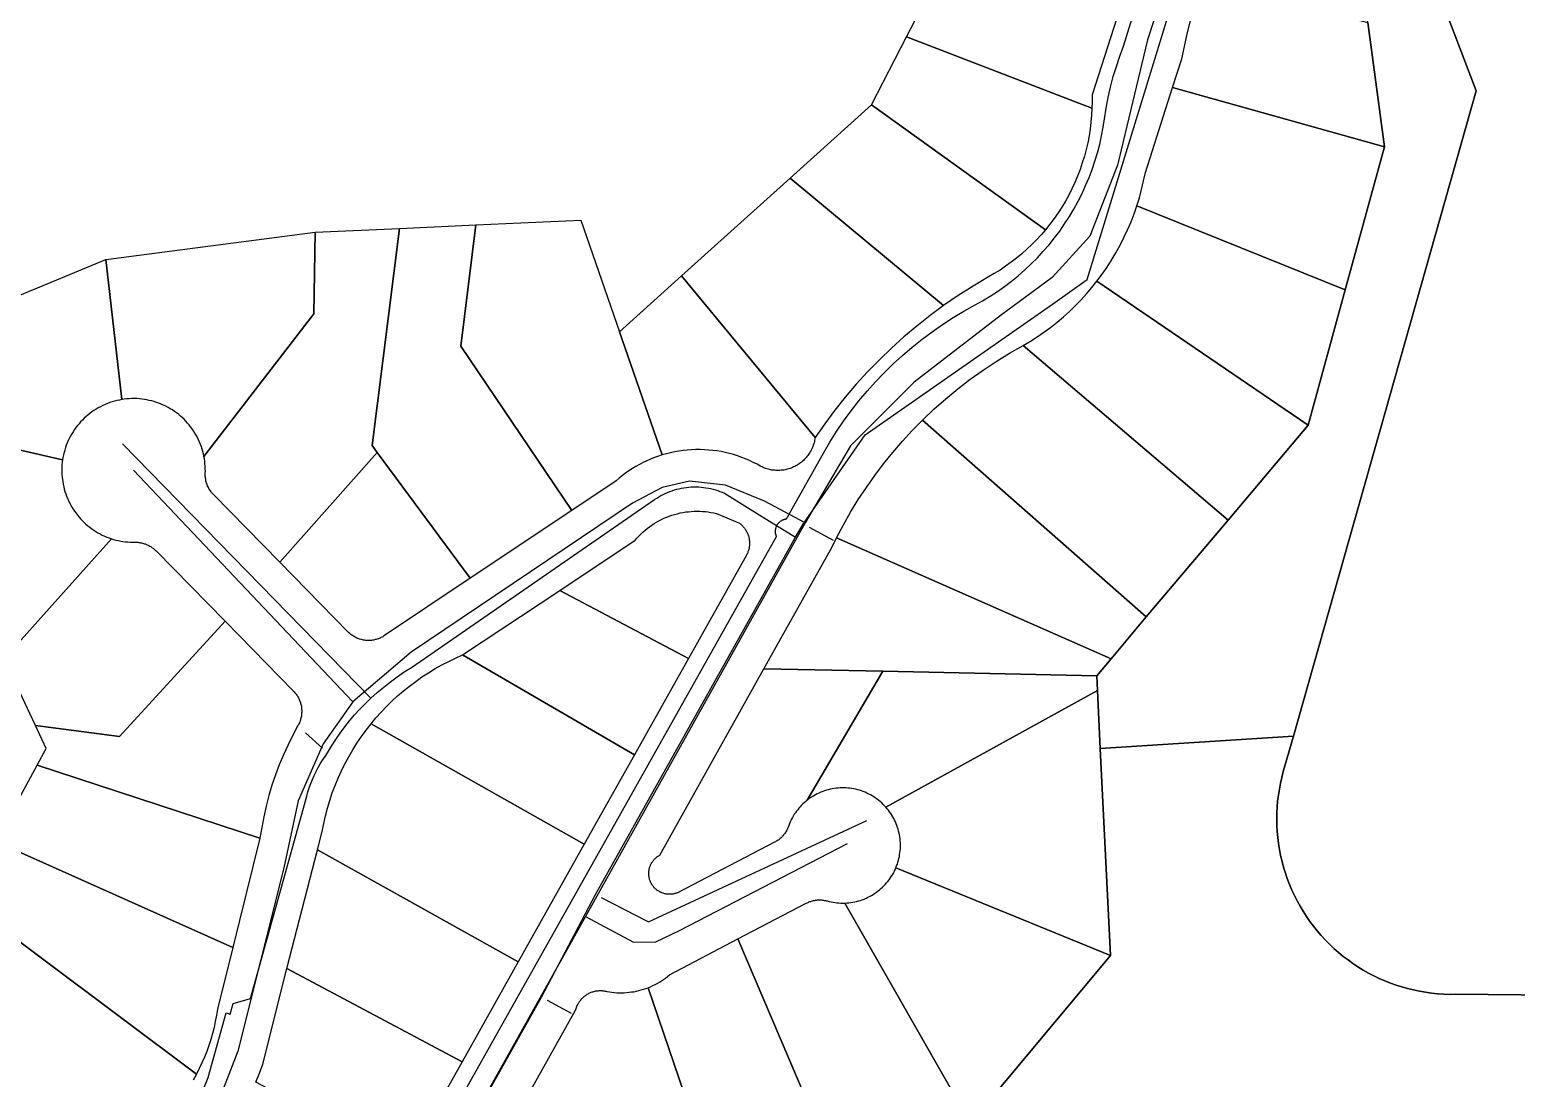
# Model space of a CAD drawing. Extents: x 1876309 to 1899261, y 443723 to 466661.
# Drawn here: x 1884572 to 1885607, y 457166 to 457896 of the extents above; entities that cross this region are included whole.
import ezdxf

# ---------------------------------------------------------------- set-up
doc = ezdxf.new("R2010")
doc.units = 0
doc.header["$MEASUREMENT"] = 0
for name, color, linetype in [('Parcels', 31, 'Continuous'), ('Roads', 7, 'Continuous'), ('Waterlines', 5, 'Continuous')]:
    doc.layers.add(name, color=color, linetype=linetype)

msp = doc.modelspace()

# ---------------------------------------------------------------- linework, layer by layer
at = {"layer": 'Parcels'}
for points in [[(1885455.4, 458091), (1885465.7, 458108.3), (1885487, 458095), (1885578.9, 457853.7), (1885451.6, 457404.5), (1885317.1, 457395.8), (1885315.1, 457436.2), (1885314.6, 457446.5), (1885324.6, 457458.4), (1885349.1, 457487.5), (1885406.1, 457554.9), (1885461.8, 457621), (1885487.6, 457715.2), (1885514.9, 457814.9), (1885503.3, 457901.3), (1885492.2, 457983.8), (1885479.3, 458079.7), (1885455.4, 458091)], [(1885311.3, 457841.7), (1885182.2, 457891.4), (1885215.6, 457955.8), (1885332.9, 457917.7), (1885311.4, 457851.1), (1885311.4, 457846.4), (1885311.3, 457841.7)], [(1885514.9, 457814.9), (1885367.5, 457856.1), (1885373.9, 457876.1), (1885377.9, 457894.3), (1885382.4, 457912.5), (1885387.4, 457930.5), (1885503.3, 457901.3), (1885514.9, 457814.9)], [(1885157.8, 457844), (1885182.2, 457891.4), (1885311.3, 457841.7), (1885311.1, 457836.8), (1885310.6, 457832), (1885310.1, 457827.2), (1885309.3, 457822.4), (1885308.4, 457817.6), (1885307.3, 457812.9), (1885306, 457808.2), (1885304.6, 457803.6), (1885303, 457799), (1885301.3, 457794.4), (1885299.4, 457790), (1885297.3, 457785.6), (1885295.1, 457781.2), (1885292.8, 457777), (1885290.3, 457772.8), (1885287.7, 457768.8), (1885284.9, 457764.8), (1885282, 457760.9), (1885279, 457757.1), (1885157.8, 457844)], [(1885487.6, 457715.2), (1885342.6, 457773.7), (1885344.3, 457779.4), (1885345.9, 457785.2), (1885347.3, 457791.1), (1885348.5, 457796.9), (1885367.5, 457856.1), (1885514.9, 457814.9), (1885487.6, 457715.2)], [(1885208, 457704.3), (1885101.1, 457793.1), (1885157.8, 457844), (1885279, 457757.1), (1885275.9, 457753.5), (1885272.7, 457750.1), (1885269.4, 457746.7), (1885266, 457743.5), (1885262.4, 457740.3), (1885258.8, 457737.3), (1885255, 457734.4), (1885251.2, 457731.7), (1885247.3, 457729), (1885243.3, 457726.5), (1885239.2, 457724.2), (1885228.6, 457717.9), (1885218.2, 457711.3), (1885208, 457704.3)], [(1885208, 457704.3), (1885198.6, 457697.3), (1885189.4, 457690), (1885180.4, 457682.5), (1885171.7, 457674.6), (1885163.3, 457666.5), (1885155.1, 457658.1), (1885147.2, 457649.5), (1885139.5, 457640.5), (1885132.2, 457631.4), (1885125.2, 457622), (1885118.5, 457612.4), (1885025.5, 457724.9), (1885101.1, 457793.1), (1885208, 457704.3)], [(1885461.8, 457621), (1885314.8, 457721.3), (1885318.4, 457726.1), (1885321.8, 457731), (1885325, 457736), (1885328, 457741.1), (1885330.9, 457746.3), (1885333.6, 457751.6), (1885336.1, 457757), (1885338.5, 457762.5), (1885340.6, 457768.1), (1885342.6, 457773.7), (1885487.6, 457715.2), (1885461.8, 457621)], [(1884813.5, 457602.1), (1884810.1, 457606.8), (1884829.1, 457758), (1884882.2, 457760.5), (1884871.8, 457676), (1884949.1, 457561.6), (1884878.4, 457514.4), (1884813.5, 457602.1)], [(1884882.2, 457760.5), (1884955.3, 457763.8), (1884982.3, 457686.1), (1885012.1, 457600.3), (1885009.4, 457599.4), (1885006.7, 457598.4), (1885004, 457597.4), (1885001.4, 457596.2), (1884998.8, 457595), (1884996.3, 457593.7), (1884993.8, 457592.3), (1884991.3, 457590.8), (1884988.9, 457589.2), (1884986.6, 457587.6), (1884984.3, 457585.9), (1884982, 457584.1), (1884979.9, 457582.2), (1884949.1, 457561.6), (1884871.8, 457676), (1884882.2, 457760.5)], [(1884770.3, 457755.3), (1884769.5, 457698.6), (1884693, 457599.3), (1884692.6, 457601), (1884692.2, 457602.7), (1884691.7, 457604.3), (1884691.2, 457606), (1884690.6, 457607.6), (1884689.9, 457609.3), (1884689.2, 457610.9), (1884688.4, 457612.4), (1884687.6, 457614), (1884686.7, 457615.5), (1884685.8, 457617), (1884684.8, 457618.4), (1884683.7, 457619.8), (1884682.7, 457621.2), (1884681.5, 457622.5), (1884680.4, 457623.8), (1884679.1, 457625.1), (1884677.9, 457626.3), (1884676.6, 457627.4), (1884675.2, 457628.6), (1884673.8, 457629.6), (1884672.4, 457630.6), (1884671, 457631.6), (1884669.5, 457632.5), (1884668, 457633.4), (1884666.4, 457634.2), (1884664.8, 457635), (1884663.2, 457635.7), (1884661.6, 457636.3), (1884660, 457636.9), (1884658.3, 457637.4), (1884656.6, 457637.9), (1884654.9, 457638.3), (1884653.2, 457638.7), (1884651.5, 457639), (1884649.7, 457639.2), (1884648, 457639.4), (1884646.3, 457639.5), (1884644.5, 457639.5), (1884642.8, 457639.5), (1884641, 457639.4), (1884639.3, 457639.3), (1884637.5, 457639.1), (1884635.8, 457638.9), (1884624.6, 457736.3), (1884770.3, 457755.3)], [(1884693, 457599.3), (1884769.5, 457698.6), (1884770.3, 457755.3), (1884829.1, 457758), (1884810.1, 457606.8), (1884813.5, 457602.1), (1884745.8, 457525.6), (1884699.6, 457572.7), (1884699.2, 457573.2), (1884698.7, 457573.7), (1884698.3, 457574.2), (1884697.9, 457574.7), (1884697.5, 457575.3), (1884697.1, 457575.8), (1884696.7, 457576.4), (1884696.4, 457577), (1884696.1, 457577.6), (1884695.8, 457578.2), (1884695.5, 457578.8), (1884695.2, 457579.5), (1884695, 457580.1), (1884694.8, 457580.8), (1884694.6, 457581.4), (1884694.4, 457582.1), (1884694.3, 457582.7), (1884694.2, 457583.4), (1884694.1, 457584.1), (1884694, 457584.7), (1884693.9, 457585.4), (1884693.9, 457586.1), (1884693.9, 457586.8), (1884693.9, 457587.5), (1884694, 457589.1), (1884693.9, 457590.8), (1884693.9, 457592.5), (1884693.7, 457594.2), (1884693.6, 457595.9), (1884693.3, 457597.6), (1884693, 457599.3)], [(1885012.1, 457600.3), (1884982.3, 457686.1), (1885025.5, 457724.9), (1885118.5, 457612.4), (1885118.3, 457611.5), (1885118.2, 457610.6), (1885118, 457609.7), (1885117.8, 457608.8), (1885117.5, 457607.9), (1885117.2, 457607.1), (1885116.9, 457606.2), (1885116.6, 457605.4), (1885116.2, 457604.5), (1885115.8, 457603.7), (1885115.4, 457602.9), (1885114.9, 457602.1), (1885114.5, 457601.4), (1885113.9, 457600.6), (1885113.4, 457599.9), (1885112.8, 457599.2), (1885112.3, 457598.5), (1885111.7, 457597.8), (1885111, 457597.1), (1885110.4, 457596.5), (1885109.7, 457595.9), (1885109, 457595.3), (1885108.3, 457594.7), (1885107.5, 457594.2), (1885106.8, 457593.7), (1885106, 457593.2), (1885105.2, 457592.8), (1885104.4, 457592.3), (1885103.6, 457591.9), (1885102.8, 457591.6), (1885101.9, 457591.2), (1885101.1, 457590.9), (1885100.2, 457590.6), (1885099.3, 457590.4), (1885098.4, 457590.2), (1885097.6, 457590), (1885096.7, 457589.8), (1885095.8, 457589.7), (1885094.9, 457589.6), (1885093.9, 457589.5), (1885093, 457589.5), (1885092.1, 457589.5), (1885091.2, 457589.5), (1885090.3, 457589.6), (1885089.4, 457589.7), (1885088.5, 457589.8), (1885087.6, 457590), (1885086.7, 457590.2), (1885085.8, 457590.4), (1885085, 457590.6), (1885084.1, 457590.9), (1885083.2, 457591.2), (1885082.4, 457591.6), (1885081.6, 457591.9), (1885080.7, 457592.3), (1885078.2, 457593.8), (1885075.5, 457595.1), (1885072.8, 457596.4), (1885070.1, 457597.6), (1885067.4, 457598.6), (1885064.6, 457599.6), (1885061.8, 457600.5), (1885058.9, 457601.3), (1885056, 457602), (1885053.1, 457602.6), (1885050.2, 457603.1), (1885047.3, 457603.5), (1885044.3, 457603.7), (1885041.4, 457603.9), (1885038.4, 457604), (1885035.4, 457604), (1885032.5, 457603.9), (1885029.5, 457603.7), (1885026.6, 457603.4), (1885023.7, 457602.9), (1885020.8, 457602.4), (1885017.9, 457601.8), (1885015, 457601.1), (1885012.1, 457600.3)], [(1885406.1, 457554.9), (1885263.5, 457676.5), (1885268.4, 457679.4), (1885273.2, 457682.5), (1885277.9, 457685.7), (1885282.5, 457689.1), (1885287, 457692.7), (1885291.4, 457696.4), (1885295.6, 457700.2), (1885299.7, 457704.2), (1885303.7, 457708.3), (1885307.5, 457712.5), (1885311.3, 457716.8), (1885314.8, 457721.3), (1885461.8, 457621), (1885406.1, 457554.9)], [(1885349.1, 457487.5), (1885193.4, 457624.6), (1885201.3, 457632.1), (1885209.5, 457639.4), (1885218, 457646.3), (1885226.6, 457653), (1885235.5, 457659.3), (1885244.7, 457665.4), (1885254, 457671.1), (1885263.5, 457676.5), (1885406.1, 457554.9), (1885349.1, 457487.5)], [(1885324.6, 457458.4), (1885133.4, 457542.6), (1885138.2, 457551.6), (1885143.2, 457560.5), (1885148.6, 457569.2), (1885154.2, 457577.7), (1885160.1, 457586), (1885166.2, 457594.2), (1885172.6, 457602.1), (1885179.3, 457609.8), (1885186.2, 457617.3), (1885193.4, 457624.6), (1885349.1, 457487.5), (1885324.6, 457458.4)], [(1884745.8, 457525.6), (1884813.5, 457602.1), (1884878.4, 457514.4), (1884818.6, 457474.5), (1884818.1, 457474.1), (1884817.5, 457473.7), (1884816.9, 457473.4), (1884816.2, 457473.1), (1884815.6, 457472.8), (1884815, 457472.5), (1884814.3, 457472.3), (1884813.7, 457472.1), (1884813, 457471.9), (1884812.3, 457471.7), (1884811.7, 457471.5), (1884811, 457471.4), (1884810.3, 457471.3), (1884809.6, 457471.2), (1884808.9, 457471.2), (1884808.2, 457471.1), (1884807.5, 457471.1), (1884806.8, 457471.1), (1884806.2, 457471.2), (1884805.5, 457471.2), (1884804.8, 457471.3), (1884804.1, 457471.4), (1884803.4, 457471.5), (1884802.7, 457471.7), (1884802.1, 457471.9), (1884801.4, 457472.1), (1884800.8, 457472.3), (1884800.1, 457472.5), (1884799.5, 457472.8), (1884798.8, 457473.1), (1884798.2, 457473.4), (1884797.6, 457473.8), (1884797, 457474.1), (1884796.4, 457474.5), (1884795.9, 457474.9), (1884795.3, 457475.3), (1884794.8, 457475.7), (1884794.3, 457476.2), (1884793.7, 457476.6), (1884793.2, 457477.1), (1884745.8, 457525.6)], [(1885030.3, 457458.5), (1884940.7, 457506), (1884993.2, 457540.9), (1884994.5, 457542.4), (1884995.8, 457543.8), (1884997.2, 457545.2), (1884998.6, 457546.6), (1885000.1, 457547.9), (1885001.6, 457549.1), (1885003.2, 457550.3), (1885004.8, 457551.4), (1885006.4, 457552.5), (1885008.1, 457553.5), (1885009.8, 457554.5), (1885011.6, 457555.4), (1885013.3, 457556.2), (1885015.2, 457557), (1885017, 457557.7), (1885018.8, 457558.3), (1885020.7, 457558.9), (1885022.6, 457559.4), (1885024.5, 457559.9), (1885026.5, 457560.3), (1885028.4, 457560.6), (1885030.3, 457560.8), (1885032.3, 457561), (1885034.3, 457561.1), (1885036.2, 457561.2), (1885038.2, 457561.1), (1885040.2, 457561), (1885042.1, 457560.9), (1885044.1, 457560.6), (1885046, 457560.3), (1885047.9, 457560), (1885049.9, 457559.5), (1885065.9, 457552.7), (1885066.3, 457552.3), (1885066.8, 457552), (1885067.3, 457551.6), (1885067.7, 457551.2), (1885068.1, 457550.7), (1885068.5, 457550.3), (1885068.9, 457549.8), (1885069.3, 457549.4), (1885069.7, 457548.9), (1885070, 457548.4), (1885070.3, 457547.9), (1885070.6, 457547.3), (1885070.9, 457546.8), (1885071.2, 457546.3), (1885071.5, 457545.7), (1885071.7, 457545.2), (1885071.9, 457544.6), (1885072.1, 457544), (1885072.3, 457543.5), (1885072.4, 457542.9), (1885072.5, 457542.3), (1885072.7, 457541.7), (1885072.7, 457541.1), (1885072.8, 457540.5), (1885072.9, 457539.9), (1885072.9, 457539.3), (1885072.9, 457538.7), (1885072.9, 457538.1), (1885072.9, 457537.5), (1885072.8, 457536.9), (1885072.7, 457536.3), (1885072.6, 457535.7), (1885072.5, 457535.1), (1885072.4, 457534.5), (1885072.2, 457533.9), (1885072, 457533.4), (1885071.8, 457532.8), (1885071.6, 457532.2), (1885071.4, 457531.7), (1885071.1, 457531.1), (1885070.8, 457530.6), (1885070.5, 457530.1), (1885070.2, 457529.5), (1885069.9, 457529), (1885069.5, 457528.5), (1885030.3, 457458.5)], [(1884707.7, 457484.5), (1884634.1, 457404.3), (1884575.6, 457412), (1884553.9, 457458.4), (1884628.5, 457542), (1884630.1, 457541.5), (1884631.7, 457541), (1884633.3, 457540.7), (1884635, 457540.3), (1884636.6, 457540.1), (1884638.2, 457539.9), (1884639.9, 457539.7), (1884641.6, 457539.6), (1884643.2, 457539.5), (1884644.9, 457539.5), (1884645.6, 457539.5), (1884646.2, 457539.5), (1884646.9, 457539.5), (1884647.6, 457539.4), (1884648.3, 457539.3), (1884648.9, 457539.2), (1884649.6, 457539.1), (1884650.3, 457538.9), (1884650.9, 457538.7), (1884651.6, 457538.5), (1884652.2, 457538.3), (1884652.8, 457538), (1884653.5, 457537.8), (1884654.1, 457537.5), (1884654.7, 457537.2), (1884655.3, 457536.8), (1884655.9, 457536.5), (1884656.4, 457536.1), (1884657, 457535.7), (1884657.5, 457535.3), (1884658.1, 457534.9), (1884658.6, 457534.5), (1884659.1, 457534), (1884659.6, 457533.5), (1884707.7, 457484.5)], [(1885165.7, 457449.7), (1885082.9, 457451.4), (1885130.1, 457535.8), (1885133.4, 457542.6), (1885324.6, 457458.4), (1885314.6, 457446.5), (1885165.7, 457449.7)], [(1884873.1, 457461.1), (1884940.7, 457506), (1885030.3, 457458.5), (1884992.8, 457391.6), (1884873.1, 457461.1)], [(1884575.6, 457412), (1884634.1, 457404.3), (1884707.7, 457484.5), (1884755.4, 457435.8), (1884755.9, 457435.3), (1884756.3, 457434.7), (1884756.8, 457434.2), (1884757.2, 457433.7), (1884757.6, 457433.1), (1884758, 457432.5), (1884758.3, 457431.9), (1884758.7, 457431.3), (1884759, 457430.7), (1884759.3, 457430), (1884759.6, 457429.4), (1884759.8, 457428.7), (1884760.1, 457428.1), (1884760.3, 457427.4), (1884760.5, 457426.7), (1884760.6, 457426.1), (1884760.8, 457425.4), (1884760.9, 457424.7), (1884761, 457424), (1884761, 457423.3), (1884761.1, 457422.6), (1884761.1, 457421.9), (1884761.1, 457421.2), (1884761, 457420.5), (1884761, 457419.8), (1884760.9, 457419.1), (1884760.8, 457418.4), (1884760.7, 457417.7), (1884760.5, 457417.1), (1884760.3, 457416.4), (1884760.1, 457415.7), (1884759.9, 457415.1), (1884759.7, 457414.4), (1884759.4, 457413.8), (1884759.1, 457413.1), (1884758.8, 457412.5), (1884758.4, 457411.9), (1884754.8, 457405.2), (1884751.5, 457398.5), (1884748.3, 457391.6), (1884745.4, 457384.6), (1884742.7, 457377.5), (1884740.3, 457370.4), (1884738.1, 457363.1), (1884736.2, 457355.8), (1884734.6, 457348.4), (1884733.2, 457341), (1884732, 457333.5), (1884576.8, 457384.3), (1884583.2, 457396), (1884575.6, 457412)], [(1884809.3, 457413.1), (1884812.7, 457417.2), (1884816.3, 457421.2), (1884820, 457425.1), (1884823.9, 457428.9), (1884827.8, 457432.5), (1884831.9, 457436), (1884836.1, 457439.4), (1884840.4, 457442.6), (1884844.8, 457445.7), (1884849.3, 457448.7), (1884853.9, 457451.5), (1884858.6, 457454.1), (1884863.4, 457456.6), (1884868.2, 457458.9), (1884873.1, 457461.1), (1884992.8, 457391.6), (1884957.8, 457329.4), (1884809.3, 457413.1)], [(1885113, 457359.9), (1885112, 457359.1), (1885111, 457358.2), (1885110, 457357.3), (1885109, 457356.4), (1885108.1, 457355.4), (1885107.2, 457354.4), (1885106.4, 457353.3), (1885105.6, 457352.3), (1885104.8, 457351.2), (1885104, 457350.1), (1885103.3, 457348.9), (1885102.7, 457347.8), (1885102, 457346.6), (1885101.5, 457345.4), (1885100.9, 457344.2), (1885100.4, 457342.9), (1885099.9, 457341.7), (1885099.7, 457341), (1885099.4, 457340.4), (1885099.2, 457339.8), (1885098.9, 457339.2), (1885098.5, 457338.6), (1885098.2, 457338), (1885097.8, 457337.4), (1885097.4, 457336.8), (1885097, 457336.3), (1885096.6, 457335.7), (1885096.2, 457335.2), (1885095.7, 457334.7), (1885095.3, 457334.2), (1885094.8, 457333.7), (1885094.3, 457333.3), (1885093.7, 457332.8), (1885093.2, 457332.4), (1885092.7, 457332), (1885092.1, 457331.6), (1885091.5, 457331.3), (1885090.9, 457330.9), (1885090.3, 457330.6), (1885022.7, 457295.5), (1885022.2, 457295.3), (1885021.7, 457295.1), (1885021.3, 457295), (1885020.8, 457294.9), (1885020.3, 457294.7), (1885019.8, 457294.6), (1885019.3, 457294.6), (1885018.8, 457294.5), (1885018.3, 457294.5), (1885017.8, 457294.4), (1885017.3, 457294.4), (1885016.8, 457294.4), (1885016.3, 457294.4), (1885015.8, 457294.5), (1885015.3, 457294.5), (1885014.8, 457294.6), (1885014.3, 457294.7), (1885013.8, 457294.8), (1885013.3, 457294.9), (1885012.8, 457295.1), (1885012.4, 457295.2), (1885011.9, 457295.4), (1885011.4, 457295.6), (1885011, 457295.8), (1885010.5, 457296), (1885010.1, 457296.3), (1885009.6, 457296.5), (1885009.2, 457296.8), (1885008.8, 457297.1), (1885008.4, 457297.4), (1885008, 457297.7), (1885007.6, 457298), (1885007.2, 457298.3), (1885006.9, 457298.7), (1885006.5, 457299), (1885006.2, 457299.4), (1885005.9, 457299.8), (1885005.6, 457300.2), (1885005.3, 457300.6), (1885005, 457301), (1885004.7, 457301.5), (1885004.5, 457301.9), (1885004.2, 457302.3), (1885004, 457302.8), (1885003.8, 457303.2), (1885003.6, 457303.7), (1885003.5, 457304.2), (1885003.3, 457304.7), (1885003.2, 457305.1), (1885003.1, 457305.6), (1885002.9, 457306.1), (1885002.9, 457306.6), (1885002.8, 457307.1), (1885002.7, 457307.6), (1885002.7, 457308.1), (1885002.7, 457308.6), (1885002.7, 457309.1), (1885002.7, 457309.6), (1885002.7, 457310.1), (1885002.8, 457310.6), (1885002.9, 457311.1), (1885002.9, 457311.6), (1885003, 457312.1), (1885003.2, 457312.6), (1885003.3, 457313.1), (1885003.5, 457313.6), (1885003.6, 457314), (1885003.8, 457314.5), (1885004, 457315), (1885004.2, 457315.4), (1885004.5, 457315.9), (1885004.7, 457316.3), (1885005, 457316.7), (1885005.3, 457317.1), (1885005.6, 457317.5), (1885005.9, 457317.9), (1885006.2, 457318.3), (1885006.5, 457318.7), (1885006.9, 457319.1), (1885007.2, 457319.4), (1885007.6, 457319.8), (1885008, 457320.1), (1885008.4, 457320.4), (1885008.8, 457320.7), (1885009.2, 457321), (1885009.6, 457321.2), (1885010, 457321.5), (1885010.5, 457321.7), (1885082.9, 457451.4), (1885165.7, 457449.7), (1885113, 457359.9)], [(1885165.7, 457449.7), (1885314.6, 457446.5), (1885315.1, 457436.2), (1885167.8, 457355), (1885166.9, 457356.1), (1885165.9, 457357), (1885164.9, 457358), (1885163.9, 457358.9), (1885162.8, 457359.8), (1885161.7, 457360.6), (1885160.6, 457361.4), (1885159.5, 457362.2), (1885158.3, 457362.9), (1885157.1, 457363.6), (1885155.9, 457364.2), (1885154.6, 457364.8), (1885153.4, 457365.4), (1885152.1, 457365.9), (1885150.8, 457366.4), (1885149.5, 457366.8), (1885148.2, 457367.2), (1885146.8, 457367.5), (1885145.5, 457367.8), (1885144.1, 457368), (1885142.8, 457368.2), (1885141.4, 457368.4), (1885140, 457368.5), (1885138.6, 457368.5), (1885137.3, 457368.5), (1885135.9, 457368.5), (1885134.5, 457368.4), (1885133.1, 457368.3), (1885131.8, 457368.1), (1885130.4, 457367.8), (1885129.1, 457367.6), (1885127.7, 457367.2), (1885126.4, 457366.9), (1885125.1, 457366.5), (1885123.8, 457366), (1885122.5, 457365.5), (1885121.2, 457364.9), (1885120, 457364.3), (1885118.8, 457363.7), (1885117.6, 457363), (1885116.4, 457362.3), (1885115.2, 457361.6), (1885114.1, 457360.8), (1885113, 457359.9), (1885165.7, 457449.7)], [(1885315.1, 457436.2), (1885317.1, 457395.8), (1885324.2, 457251.9), (1885174.8, 457312.9), (1885175.3, 457314.2), (1885175.8, 457315.5), (1885176.2, 457316.8), (1885176.6, 457318.1), (1885176.9, 457319.4), (1885177.2, 457320.8), (1885177.4, 457322.1), (1885177.6, 457323.5), (1885177.8, 457324.8), (1885177.9, 457326.2), (1885177.9, 457327.5), (1885177.9, 457328.9), (1885177.9, 457330.3), (1885177.8, 457331.6), (1885177.7, 457333), (1885177.5, 457334.3), (1885177.3, 457335.7), (1885177, 457337), (1885176.7, 457338.3), (1885176.3, 457339.7), (1885175.9, 457341), (1885175.5, 457342.2), (1885175, 457343.5), (1885174.4, 457344.8), (1885173.9, 457346), (1885173.3, 457347.2), (1885172.6, 457348.4), (1885171.9, 457349.6), (1885171.2, 457350.7), (1885170.4, 457351.8), (1885169.6, 457352.9), (1885168.7, 457354), (1885167.8, 457355), (1885315.1, 457436.2)], [(1884772, 457325.3), (1884775.3, 457338.2), (1884776.4, 457343.6), (1884777.6, 457349), (1884779, 457354.4), (1884780.6, 457359.7), (1884782.3, 457365), (1884784.3, 457370.1), (1884786.4, 457375.3), (1884788.7, 457380.3), (1884791.1, 457385.3), (1884793.8, 457390.2), (1884796.6, 457394.9), (1884799.5, 457399.6), (1884802.6, 457404.2), (1884805.9, 457408.7), (1884809.3, 457413.1), (1884957.8, 457329.4), (1884911.8, 457247.3), (1884772, 457325.3)], [(1884576.8, 457384.3), (1884732, 457333.5), (1884713, 457257.4), (1884547.9, 457331.1), (1884576.8, 457384.3)], [(1884687.8, 457169.2), (1884525.7, 457290.3), (1884547.9, 457331.1), (1884713, 457257.4), (1884702.4, 457214.5), (1884701.7, 457210.2), (1884700.9, 457205.9), (1884700, 457201.7), (1884698.9, 457197.5), (1884697.7, 457193.3), (1884696.4, 457189.1), (1884694.9, 457185), (1884693.3, 457181), (1884691.6, 457177), (1884689.7, 457173.1), (1884687.8, 457169.2)], [(1884750.8, 457242.7), (1884772, 457325.3), (1884911.8, 457247.3), (1884872.8, 457177.8), (1884750.8, 457242.7)], [(1885139.2, 457288.3), (1885140.6, 457288.4), (1885141.9, 457288.5), (1885143.3, 457288.7), (1885144.7, 457288.9), (1885146.1, 457289.1), (1885147.4, 457289.4), (1885148.7, 457289.8), (1885150.1, 457290.2), (1885151.4, 457290.6), (1885152.7, 457291.1), (1885154, 457291.7), (1885155.2, 457292.3), (1885156.5, 457292.9), (1885157.7, 457293.5), (1885158.9, 457294.3), (1885160, 457295), (1885161.2, 457295.8), (1885162.3, 457296.6), (1885163.4, 457297.5), (1885164.4, 457298.4), (1885165.5, 457299.3), (1885166.5, 457300.3), (1885167.4, 457301.3), (1885168.3, 457302.3), (1885169.2, 457303.4), (1885170.1, 457304.5), (1885170.9, 457305.7), (1885171.6, 457306.8), (1885172.4, 457308), (1885173, 457309.2), (1885173.7, 457310.4), (1885174.3, 457311.7), (1885174.8, 457312.9), (1885324.2, 457251.9), (1885226.8, 457135), (1885139.2, 457288.3)], [(1885064.8, 457263.3), (1885135.8, 457096.7), (1885066.2, 457109), (1885041.7, 457113.4), (1885002.4, 457229.4), (1885004, 457230.1), (1885005.5, 457230.8), (1885007.1, 457231.6), (1885008.6, 457232.4), (1885010.1, 457233.2), (1885011.6, 457234.2), (1885013, 457235.1), (1885014.4, 457236.1), (1885015.8, 457237.2), (1885017.2, 457238.3), (1885064.8, 457263.3)], [(1884729.2, 457163.5), (1884731.6, 457169.8), (1884733.9, 457176.2), (1884750.8, 457242.7), (1884872.8, 457177.8), (1884833.8, 457108.4), (1884729.2, 457163.5)]]:
    msp.add_lwpolyline(points, close=True, dxfattribs=at)
for points in [[(1885632.8, 457224.2), (1885564.5, 457224.8), (1885560.3, 457224.7), (1885556.1, 457224.9), (1885551.9, 457225.2), (1885547.7, 457225.6), (1885543.5, 457226.2), (1885539.4, 457226.9), (1885535.2, 457227.8), (1885531.1, 457228.8), (1885527.1, 457229.9), (1885523.1, 457231.2), (1885519.1, 457232.6), (1885515.2, 457234.2), (1885511.3, 457235.8), (1885507.5, 457237.7), (1885503.8, 457239.6), (1885500.1, 457241.7), (1885496.5, 457243.9), (1885493, 457246.2), (1885489.6, 457248.7), (1885486.2, 457251.2), (1885483, 457253.9), (1885479.8, 457256.7), (1885476.8, 457259.6), (1885473.8, 457262.6), (1885470.9, 457265.7), (1885468.2, 457268.9), (1885465.6, 457272.2), (1885463, 457275.5), (1885460.6, 457279), (1885458.4, 457282.6), (1885456.2, 457286.2), (1885454.2, 457289.9), (1885452.3, 457293.6), (1885450.5, 457297.4), (1885448.8, 457301.3), (1885447.3, 457305.3), (1885446, 457309.2), (1885444.7, 457313.3), (1885443.7, 457317.3), (1885442.7, 457321.5), (1885441.9, 457325.6), (1885441.2, 457329.8), (1885440.7, 457333.9), (1885440.3, 457338.1), (1885440.1, 457342.3), (1885440, 457346.6), (1885440.1, 457350.8), (1885440.3, 457355), (1885440.6, 457359.2), (1885441.1, 457363.4), (1885441.8, 457367.5), (1885442.5, 457371.7), (1885443.5, 457375.8), (1885444.5, 457379.9), (1885445.7, 457383.9), (1885451.6, 457404.5), (1885578.9, 457853.7), (1885487, 458095)], [(1884511.5, 457689.4), (1884624.6, 457736.3), (1884635.8, 457638.9), (1884634.1, 457638.5), (1884632.4, 457638.2), (1884630.7, 457637.7), (1884629, 457637.2), (1884627.4, 457636.7), (1884625.7, 457636.1), (1884624.1, 457635.4), (1884622.5, 457634.7), (1884620.9, 457633.9), (1884619.4, 457633.1), (1884617.9, 457632.2), (1884616.4, 457631.3), (1884615, 457630.3), (1884613.6, 457629.2), (1884612.2, 457628.1), (1884610.9, 457627), (1884609.6, 457625.8), (1884608.3, 457624.6), (1884607.1, 457623.3), (1884606, 457622), (1884604.9, 457620.7), (1884603.8, 457619.3), (1884602.8, 457617.9), (1884601.8, 457616.4), (1884600.9, 457614.9), (1884600, 457613.4), (1884599.2, 457611.8), (1884598.5, 457610.3), (1884597.8, 457608.7), (1884597.1, 457607), (1884596.5, 457605.4), (1884596, 457603.7), (1884595.6, 457602), (1884595.1, 457600.3), (1884594.8, 457598.6), (1884594.5, 457596.9), (1884509.4, 457616.4)], [(1884509.4, 457616.4), (1884594.5, 457596.9), (1884594.3, 457595.2), (1884594.1, 457593.5), (1884594, 457591.8), (1884594, 457590.1), (1884594, 457588.4), (1884594.1, 457586.6), (1884594.2, 457584.9), (1884594.4, 457583.2), (1884594.6, 457581.5), (1884594.9, 457579.9), (1884595.3, 457578.2), (1884595.7, 457576.5), (1884596.2, 457574.9), (1884596.7, 457573.2), (1884597.3, 457571.6), (1884597.9, 457570), (1884598.6, 457568.5), (1884599.4, 457566.9), (1884600.2, 457565.4), (1884601, 457563.9), (1884601.9, 457562.5), (1884602.9, 457561.1), (1884603.9, 457559.7), (1884604.9, 457558.3), (1884606, 457557), (1884607.1, 457555.7), (1884608.3, 457554.5), (1884609.5, 457553.3), (1884610.8, 457552.1), (1884612.1, 457551), (1884613.4, 457549.9), (1884614.8, 457548.9), (1884616.2, 457547.9), (1884617.7, 457547), (1884619.1, 457546.1), (1884620.6, 457545.3), (1884622.2, 457544.5), (1884623.7, 457543.8), (1884625.3, 457543.1), (1884626.9, 457542.5), (1884628.5, 457542), (1884553.9, 457458.4)], [(1885226.8, 457135), (1885324.2, 457251.9), (1885317.1, 457395.8), (1885451.6, 457404.5), (1885445.7, 457383.9), (1885444.5, 457379.9), (1885443.5, 457375.8), (1885442.5, 457371.7), (1885441.8, 457367.5), (1885441.1, 457363.4), (1885440.6, 457359.2), (1885440.3, 457355), (1885440.1, 457350.8), (1885440, 457346.6), (1885440.1, 457342.3), (1885440.3, 457338.1), (1885440.7, 457333.9), (1885441.2, 457329.8), (1885441.9, 457325.6), (1885442.7, 457321.5), (1885443.7, 457317.3), (1885444.7, 457313.3), (1885446, 457309.2), (1885447.3, 457305.3), (1885448.8, 457301.3), (1885450.5, 457297.4), (1885452.3, 457293.6), (1885454.2, 457289.9), (1885456.2, 457286.2), (1885458.4, 457282.6), (1885460.6, 457279), (1885463, 457275.5), (1885465.6, 457272.2), (1885468.2, 457268.9), (1885470.9, 457265.7), (1885473.8, 457262.6), (1885476.8, 457259.6), (1885479.8, 457256.7), (1885483, 457253.9), (1885486.2, 457251.2), (1885489.6, 457248.7), (1885493, 457246.2), (1885496.5, 457243.9), (1885500.1, 457241.7), (1885503.8, 457239.6), (1885507.5, 457237.7), (1885511.3, 457235.8), (1885515.2, 457234.2), (1885519.1, 457232.6), (1885523.1, 457231.2), (1885527.1, 457229.9), (1885531.1, 457228.8), (1885535.2, 457227.8), (1885539.4, 457226.9), (1885543.5, 457226.2), (1885547.7, 457225.6), (1885551.9, 457225.2), (1885556.1, 457224.9), (1885560.3, 457224.7), (1885564.5, 457224.8), (1885632.8, 457224.2)], [(1884525.7, 457290.3), (1884687.8, 457169.2), (1884687.8, 457169.2), (1884685.5, 457165.1)], [(1885135.8, 457096.7), (1885064.8, 457263.3), (1885112.3, 457288.2), (1885112.9, 457288.5), (1885113.6, 457288.8), (1885114.2, 457289.1), (1885114.8, 457289.3), (1885115.5, 457289.5), (1885116.1, 457289.7), (1885116.8, 457289.9), (1885117.5, 457290.1), (1885118.2, 457290.2), (1885118.8, 457290.3), (1885119.5, 457290.4), (1885120.2, 457290.5), (1885120.9, 457290.5), (1885121.6, 457290.5), (1885122.3, 457290.5), (1885122.9, 457290.5), (1885123.6, 457290.4), (1885124.3, 457290.3), (1885125, 457290.2), (1885125.7, 457290.1), (1885126.3, 457289.9), (1885127, 457289.8), (1885128.3, 457289.4), (1885129.7, 457289.1), (1885131, 457288.9), (1885132.4, 457288.7), (1885133.7, 457288.5), (1885135.1, 457288.4), (1885136.4, 457288.3), (1885137.8, 457288.3), (1885139.2, 457288.3), (1885139.2, 457288.3), (1885226.8, 457135)], [(1884910.8, 457140.7), (1884951.8, 457213.7), (1884951.9, 457214.3), (1884952.1, 457214.9), (1884952.3, 457215.5), (1884952.5, 457216), (1884952.7, 457216.6), (1884953, 457217.2), (1884953.3, 457217.7), (1884953.6, 457218.3), (1884953.9, 457218.8), (1884954.2, 457219.3), (1884954.5, 457219.8), (1884954.9, 457220.3), (1884955.3, 457220.8), (1884955.7, 457221.3), (1884956.1, 457221.8), (1884956.5, 457222.2), (1884957, 457222.6), (1884957.4, 457223), (1884957.9, 457223.4), (1884958.4, 457223.8), (1884958.9, 457224.2), (1884959.4, 457224.5), (1884959.9, 457224.9), (1884960.5, 457225.2), (1884961, 457225.5), (1884961.6, 457225.7), (1884962.1, 457226), (1884962.7, 457226.2), (1884963.3, 457226.4), (1884963.9, 457226.6), (1884964.5, 457226.8), (1884965.1, 457226.9), (1884965.7, 457227.1), (1884966.3, 457227.2), (1884966.9, 457227.2), (1884967.5, 457227.3), (1884968.1, 457227.4), (1884968.7, 457227.4), (1884969.4, 457227.4), (1884970, 457227.4), (1884970.6, 457227.3), (1884971.2, 457227.2), (1884971.8, 457227.2), (1884972.4, 457227), (1884973, 457226.9), (1884973.6, 457226.8), (1884975.3, 457226.5), (1884977, 457226.2), (1884978.7, 457226.1), (1884980.4, 457225.9), (1884982.2, 457225.9), (1884983.9, 457225.8), (1884985.6, 457225.9), (1884987.3, 457226), (1884989, 457226.2), (1884990.7, 457226.4), (1884992.4, 457226.6), (1884994.1, 457227), (1884995.8, 457227.4), (1884997.5, 457227.8), (1884999.1, 457228.3), (1885000.7, 457228.8), (1885002.4, 457229.4), (1885041.7, 457113.4)]]:
    msp.add_lwpolyline(points, dxfattribs=at)
at = {"layer": 'Roads'}
for p, q in [((1884796.6, 457428.5), (1884644, 457589.6)), ((1885111.6, 457553.1), (1884958.6, 457278.9)), ((1884958.6, 457278.9), (1884720.2, 456852.4))]:
    msp.add_line(p, q, dxfattribs=at)
for points in [[(1885653.5, 458337.4), (1885602.8, 458321.4), (1885556, 458285), (1885517.5, 458244.9), (1885482.3, 458188.3), (1885413.9, 458067.1), (1885387.9, 458005.2), (1885350, 457889.3), (1885329.1, 457802), (1885309.8, 457752.6), (1885283.7, 457723.9), (1885248.3, 457697.8), (1885187.4, 457651), (1885143.1, 457606.7), (1885111.6, 457553.1)], [(1885111.6, 457553.1), (1885083.3, 457568.1), (1885056.1, 457579.2), (1885031.1, 457582.1), (1885012, 457577.7), (1884991.4, 457566.7), (1884837.3, 457463), (1884796.6, 457428.5)], [(1884796.6, 457428.5), (1884776, 457399.2), (1884758.5, 457359.4), (1884748.5, 457312.9), (1884716.6, 457185.3), (1884706.3, 457158.8), (1884690.1, 457132.4), (1884668.8, 457108.1), (1884638.7, 457083.1), (1884607.1, 457066.2), (1884363.1, 456990.6), (1884344.8, 456977.3), (1884335.2, 456960.4), (1884338.1, 456936.9), (1884363.2, 456883.4)], [(1884958.6, 457278.9), (1884992.1, 457261), (1885007.7, 457261.4), (1885024, 457269.2), (1885141, 457329.8)]]:
    msp.add_lwpolyline(points, dxfattribs=at)
at = {"layer": 'Waterlines', "color": 5}
for p, q in [((1885153.4, 457614.2), (1885283.9, 457705.3)), ((1884809.2, 457430.9), (1884636.2, 457608.1)), ((1885110.3, 457552.1), (1885153.4, 457614.2)), ((1885082, 457557.1), (1885104.8, 457543)), ((1885104.8, 457543), (1885110.3, 457552.1)), ((1885114.3, 457549.9), (1885131.2, 457540.9)), ((1884775.5, 457396.2), (1884763.7, 457406.9))]:
    msp.add_line(p, q, dxfattribs=at)
at = {"layer": 'Waterlines', "color": 1}
msp.add_lwpolyline([(1884785.7, 456999.4), (1885091.7, 457543.4), (1885091.6, 457543.7), (1885091.5, 457544), (1885091.4, 457544.3), (1885091.3, 457544.6), (1885091.2, 457544.9), (1885091.1, 457545.1), (1885091.1, 457545.4), (1885091, 457545.7), (1885091, 457546), (1885090.9, 457546.3), (1885090.9, 457546.6), (1885090.9, 457546.9), (1885090.9, 457547.2), (1885090.9, 457547.5), (1885090.9, 457547.8), (1885091, 457548.1), (1885091, 457548.4), (1885091.1, 457548.7), (1885091.1, 457549), (1885091.2, 457549.3), (1885091.3, 457549.6), (1885091.4, 457549.9), (1885091.5, 457550.2), (1885091.6, 457550.5), (1885091.7, 457550.7), (1885091.8, 457551), (1885092, 457551.3), (1885092.1, 457551.5), (1885092.3, 457551.8), (1885092.4, 457552), (1885092.6, 457552.3), (1885092.8, 457552.5), (1885093, 457552.8), (1885093.2, 457553), (1885093.4, 457553.2), (1885093.6, 457553.4), (1885093.8, 457553.6), (1885094, 457553.8), (1885094.3, 457554), (1885094.5, 457554.2), (1885094.8, 457554.4), (1885095, 457554.5), (1885095.3, 457554.7), (1885095.5, 457554.8), (1885095.8, 457555), (1885096.1, 457555.1), (1885096.3, 457555.2), (1885096.6, 457555.3), (1885096.9, 457555.4), (1885097.2, 457555.5), (1885097.5, 457555.6), (1885097.8, 457555.6), (1885098.1, 457555.7), (1885098.4, 457555.7), (1885098.7, 457555.8), (1885124.4, 457601.5), (1885128.8, 457609.1), (1885133.5, 457616.5), (1885138.4, 457623.8), (1885143.6, 457630.9), (1885149, 457637.9), (1885154.7, 457644.6), (1885160.6, 457651.2), (1885166.6, 457657.5), (1885172.9, 457663.7), (1885179.4, 457669.6), (1885186.1, 457675.4), (1885193, 457680.9), (1885200.1, 457686.1), (1885207.3, 457691.2), (1885214.7, 457695.9), (1885222.2, 457700.5), (1885229.9, 457704.7), (1885235.2, 457707.7), (1885240.4, 457710.8), (1885245.5, 457714.2), (1885250.5, 457717.6), (1885255.3, 457721.3), (1885260, 457725.1), (1885264.6, 457729.1), (1885269, 457733.3), (1885273.3, 457737.6), (1885277.4, 457742.1), (1885281.4, 457746.6), (1885285.2, 457751.4), (1885288.9, 457756.2), (1885292.3, 457761.2), (1885295.6, 457766.3), (1885298.7, 457771.5), (1885301.6, 457776.9), (1885304.4, 457782.3), (1885306.9, 457787.8), (1885309.3, 457793.4), (1885311.4, 457799.1), (1885313.4, 457804.8), (1885315.1, 457810.6), (1885316.7, 457816.5), (1885318, 457822.4), (1885319.2, 457828.4), (1885320.1, 457834.4), (1885321.2, 457841.8), (1885322.6, 457849.1), (1885324.2, 457856.4), (1885326.1, 457863.7), (1885328.3, 457870.8), (1885330.7, 457877.9), (1885333.3, 457884.9), (1885359.7, 457970.6)], dxfattribs=at)
at = {"layer": 'Waterlines', "color": 5}
for points in [[(1885283.9, 457705.3), (1885307.9, 457722.5), (1885373.3, 457935)], [(1884809.2, 457430.9), (1884813.6, 457434.8), (1884818.2, 457438.6), (1884822.8, 457442.3), (1884827.6, 457445.8), (1884832.5, 457449.2), (1884837.5, 457452.4), (1885006.8, 457569.3), (1885008.3, 457570.2), (1885009.7, 457571.1), (1885011.2, 457572), (1885012.7, 457572.8), (1885014.2, 457573.5), (1885015.8, 457574.2), (1885017.4, 457574.8), (1885019, 457575.4), (1885020.6, 457575.9), (1885022.2, 457576.4), (1885023.9, 457576.8), (1885025.5, 457577.2), (1885027.2, 457577.4), (1885028.9, 457577.7), (1885030.6, 457577.9), (1885032.3, 457578), (1885034, 457578), (1885035.7, 457578.1), (1885037.4, 457578), (1885039.1, 457577.9), (1885040.8, 457577.7), (1885042.5, 457577.5), (1885044.2, 457577.2), (1885045.8, 457576.9), (1885047.5, 457576.5), (1885049.1, 457576), (1885050.7, 457575.5), (1885052.3, 457574.9), (1885053.9, 457574.3), (1885055.5, 457573.6), (1885082, 457557.1)], [(1884965.6, 457294.3), (1885104.8, 457543)], [(1884779.1, 457392.9), (1884781.8, 457397.6), (1884784.7, 457402.2), (1884787.8, 457406.6), (1884791, 457410.9), (1884794.4, 457415.2), (1884797.9, 457419.3), (1884801.5, 457423.3), (1884805.3, 457427.1), (1884809.2, 457430.9)], [(1884708.4, 457211.9), (1884711.2, 457211), (1884713.3, 457218.3), (1884725.3, 457221.8), (1884764.5, 457362.8), (1884765.3, 457365.7), (1884766.3, 457368.6), (1884767.4, 457371.5), (1884768.5, 457374.3), (1884769.8, 457377.1), (1884771.1, 457379.9), (1884772.5, 457382.6), (1884774, 457385.3), (1884775.6, 457387.9), (1884777.3, 457390.4), (1884779.1, 457392.9)], [(1884969.6, 457292.2), (1885002.5, 457275.2), (1885154.6, 457345.9)], [(1884928, 457222.9), (1884965.6, 457294.3)], [(1884764.2, 456930.6), (1884928, 457222.9)], [(1884687.7, 457148.9), (1884690, 457153.3), (1884692.1, 457157.7), (1884694.1, 457162.2), (1884695.9, 457166.8), (1884708.4, 457211.9)], [(1884932, 457220.7), (1884948.6, 457211.6)]]:
    msp.add_lwpolyline(points, dxfattribs=at)

doc.saveas('drawing.dxf')
